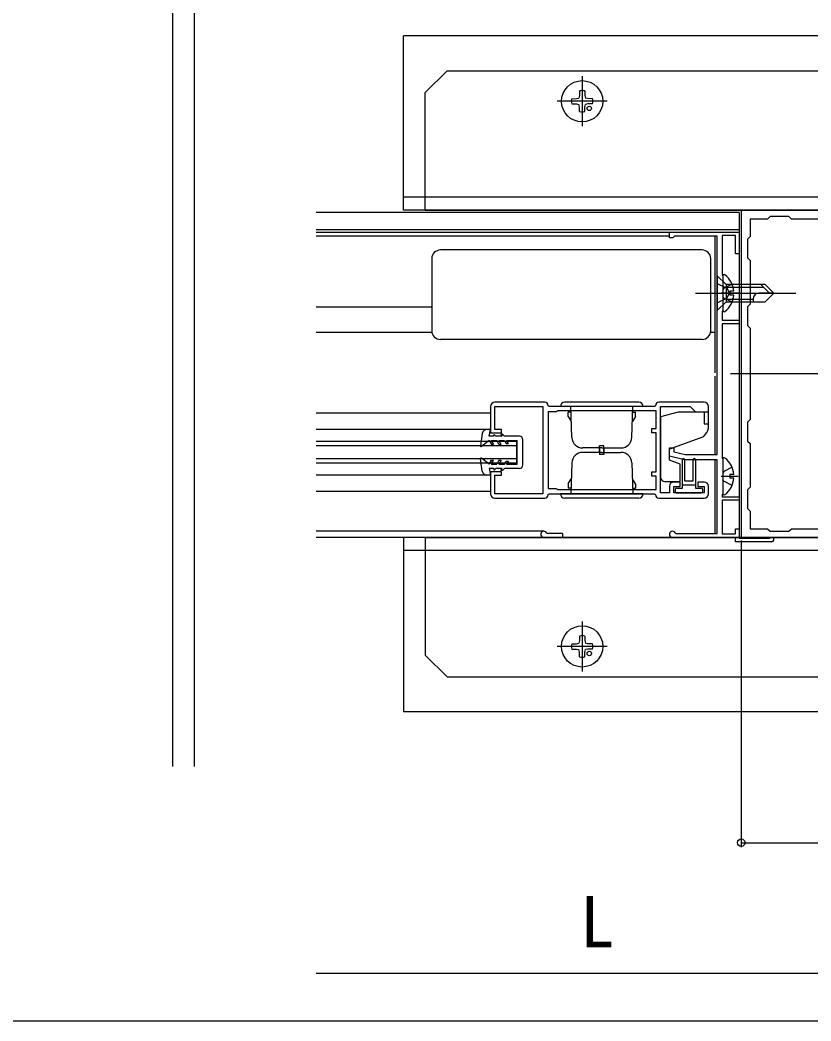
# Model space of a CAD drawing. Units: millimetres, scale not verified. Extents: x -700 to 700, y -1043 to 1037.
# Drawn here: x 351 to 532.5, y -1043.2 to -813.7 of the extents above; entities that cross this region are included whole.
import ezdxf
from ezdxf.enums import TextEntityAlignment as Align

# ---------------------------------------------------------------- set-up
doc = ezdxf.new("R2010")
doc.units = ezdxf.units.MM
doc.header["$LTSCALE"] = 6
for name, color, linetype in [('0-2_YKK_11', 7, 'Continuous'), ('0-3_YKK_12', 2, 'Continuous'), ('0-4_YKK_13', 4, 'Continuous'), ('0-5_YKK_D', 6, 'Continuous'), ('0-6_YKK_ZWAK', 7, 'Continuous')]:
    doc.layers.add(name, color=color, linetype=linetype)
doc.styles.add('ＭＳ ゴシック', font='')
doc.styles.get('ＭＳ ゴシック').set_extended_font_data('MS Gothic')

msp = doc.modelspace()

# ---------------------------------------------------------------- linework, layer by layer
at = {"layer": '0-2_YKK_11'}
for p, q in [((471.397, -901.314), (459.997, -901.314)), ((507.997, -901.314), (497.597, -901.314)), ((496.797, -902.114), (496.597, -902.314)), ((508.997, -922.314), (508.997, -920.614)), ((459.997, -923.314), (471.397, -923.314)), ((497.597, -923.314), (507.997, -923.314))]:
    msp.add_line(p, q, dxfattribs=at)
for points in [[(591.497, -857.315), (516.497, -857.315), (516.497, -932.315), (591.497, -932.315)], [(496.997, -903.314), (474.397, -903.314), (474.157, -903.434), (473.997, -903.514), (472.197, -903.514), (472.197, -921.114), (473.997, -921.114), (474.157, -921.194), (474.397, -921.314), (496.997, -921.314), (496.997, -918.314), (495.997, -918.314), (495.997, -917.314), (496.997, -917.314), (496.997, -908.314), (495.997, -908.314), (495.997, -907.314), (496.997, -907.314)]]:
    msp.add_lwpolyline(points, close=True, dxfattribs=at)
for points in [[(537.997, -859.315), (527.997, -859.315), (527.397, -858.715), (523.097, -858.715), (522.497, -859.315), (518.497, -859.315), (518.497, -863.315), (517.897, -863.915), (517.897, -868.215), (518.497, -868.815), (518.497, -878.815), (517.897, -879.415), (517.897, -883.715), (518.497, -884.315), (518.497, -905.315), (517.897, -905.915), (517.897, -910.215), (518.497, -910.815), (518.497, -920.815), (517.897, -921.415), (517.897, -925.715), (518.497, -926.315), (518.497, -930.315), (522.497, -930.315), (523.097, -930.915), (527.397, -930.915), (527.997, -930.315), (537.997, -930.315)], [(510.994, -913.315), (510.994, -863.215), (501.194, -863.215), (500.994, -863.415), (500.794, -863.615), (499.994, -863.615), (499.994, -862.315), (515.994, -862.315), (515.994, -867.315), (515.194, -867.315), (515.194, -863.115), (512.094, -863.115), (512.094, -872.115), (512.294, -872.315), (512.294, -880.315), (512.094, -880.515), (512.094, -882.515), (515.994, -882.515), (515.994, -883.315), (512.094, -883.315), (512.094, -914.115), (512.294, -914.315), (512.294, -922.315), (512.094, -922.515), (512.094, -923.015), (515.994, -923.015), (515.994, -923.815), (512.094, -923.815), (512.094, -931.515), (515.194, -931.515), (515.194, -930.315), (515.994, -930.315), (515.994, -932.515), (522.965, -932.515), (523.163, -932.44)], [(458.997, -902.314), (458.997, -908.314), (461.497, -908.314), (461.497, -907.614), (459.997, -907.614), (459.997, -902.314), (470.997, -902.314), (470.997, -922.314), (459.997, -922.314), (459.997, -918.014), (461.497, -918.014), (461.497, -917.314), (458.997, -917.314), (458.997, -922.314)], [(496.597, -902.314), (472.397, -902.314), (472.197, -902.114)], [(499.997, -920.614), (499.997, -922.114), (497.997, -922.114), (497.997, -902.314), (504.797, -902.314), (505.997, -903.514), (507.997, -903.514), (507.997, -906.314), (508.997, -906.314), (508.997, -902.314)], [(501.3, -931.265), (501.56, -931.415), (510.994, -931.415), (510.994, -914.515), (503.494, -914.515), (499.994, -913.715), (499.994, -911.815), (500.994, -911.815), (500.994, -912.713), (503.629, -913.315), (510.994, -913.315)], [(507.997, -919.614), (506.497, -919.614), (506.497, -920.614), (507.997, -920.614), (507.997, -922.114), (500.997, -922.114), (500.997, -920.614), (502.497, -920.614), (502.497, -919.614), (500.997, -919.614)], [(472.197, -922.514), (472.397, -922.314), (496.597, -922.314), (496.797, -922.514)], [(523.494, -933.315), (515.194, -933.315), (515.194, -932.315), (500.694, -932.315)]]:
    msp.add_lwpolyline(points, dxfattribs=at)
for centre, radius, start, end in [((459.997, -902.314), 1, 89.99955, 179.99953), ((471.397, -902.114), 0.8, 0.00083, 90.00081), ((497.597, -902.114), 0.8, 90.00008, 180.00006), ((507.997, -902.314), 1, 359.99998, 89.99996), ((500.997, -920.614), 1, 89.99961, 179.99959), ((507.997, -920.614), 1, 0.00001, 89.99999), ((459.997, -922.314), 1, 179.99955, 269.99953), ((471.397, -922.514), 0.8, 269.99958, 359.99956), ((497.597, -922.514), 0.8, 179.99936, 269.99935), ((507.997, -922.314), 1, 270.00004, 0.00002), ((500.694, -931.615), 0.7, 30, 269.99999), ((523.494, -932.815), 0.5, 270, 131.40963)]:
    msp.add_arc(centre, radius, start, end, dxfattribs=at)
at = {"layer": '0-3_YKK_12'}
for p, q in [((385.999, -681.7), (385.999, -984.873)), ((390.999, -681.7), (390.999, -984.873)), ((668.997, -817.315), (438.997, -817.315)), ((438.997, -857.315), (438.997, -817.315)), ((479.997, -826.58), (479.997, -838.05)), ((485.732, -832.315), (474.262, -832.315)), ((668.997, -854.315), (438.997, -854.315)), ((515.997, -857.815), (418.997, -857.815)), ((668.997, -857.315), (438.997, -857.315)), ((515.997, -857.815), (515.997, -932.315)), ((515.997, -861.815), (418.997, -861.815)), ((418.997, -862.315), (500.698, -862.315)), ((499.998, -863.215), (418.997, -863.215)), ((510.498, -894.615), (510.498, -863.215)), ((445.498, -879.515), (418.997, -879.515)), ((445.539, -885.319), (418.997, -885.319)), ((510.498, -885.319), (509.457, -885.319)), ((593.997, -894.815), (513.997, -894.815)), ((510.498, -913.315), (510.498, -895.315)), ((458.997, -903.814), (418.997, -903.814)), ((458.072, -907.614), (418.997, -907.614)), ((464.997, -911.314), (418.997, -911.314)), ((464.997, -914.314), (418.997, -914.314)), ((464.997, -915.314), (418.997, -915.314)), ((510.498, -931.415), (510.498, -914.515)), ((458.072, -918.014), (418.997, -918.014)), ((458.997, -921.814), (418.997, -921.814)), ((471.198, -930.915), (418.997, -930.915)), ((475.498, -931.415), (472.064, -931.415)), ((475.498, -931.415), (475.498, -932.315)), ((500.698, -932.315), (418.997, -932.315)), ((668.997, -932.315), (438.997, -932.315)), ((438.997, -932.315), (438.997, -972.315)), ((668.997, -935.315), (438.997, -935.315)), ((479.997, -951.58), (479.997, -963.05)), ((485.732, -957.315), (474.262, -957.315)), ((668.997, -972.315), (438.997, -972.315))]:
    msp.add_line(p, q, dxfattribs=at)
msp.add_lwpolyline([(464.997, -915.314), (464.997, -910.314), (418.997, -910.314)], dxfattribs=at)
for centre, radius, start in [((471.198, -931.615), 0.7, 30), ((472.064, -931.115), 0.3, 210)]:
    msp.add_arc(centre, radius, start, 270, dxfattribs=at)
at = {"layer": '0-4_YKK_13'}
for p, q in [((448.997, -825.315), (443.997, -830.315)), ((448.997, -825.315), (658.997, -825.315)), ((443.997, -857.315), (443.997, -830.315)), ((479.404, -829.938), (479.386, -830.977)), ((480.59, -829.938), (480.608, -830.977)), ((477.62, -831.722), (478.659, -831.704)), ((477.624, -832.908), (478.659, -832.926)), ((478.659, -831.704), (479.267, -831.585)), ((478.659, -832.926), (479.267, -833.045)), ((479.386, -830.977), (479.267, -831.585)), ((479.386, -833.653), (479.267, -833.045)), ((480.608, -830.977), (480.727, -831.585)), ((480.608, -833.653), (480.727, -833.045)), ((481.335, -831.704), (480.727, -831.585)), ((481.335, -832.926), (480.727, -833.045)), ((482.374, -831.722), (481.335, -831.704)), ((482.374, -832.908), (481.335, -832.926)), ((479.404, -834.692), (479.386, -833.653)), ((480.59, -834.692), (480.608, -833.653)), ((443.997, -857.315), (663.997, -857.315)), ((507.498, -866.415), (447.498, -866.415)), ((445.498, -868.415), (445.498, -884.915)), ((509.498, -868.415), (509.498, -868.413)), ((509.498, -884.915), (509.498, -868.415)), ((510.998, -872.315), (510.998, -880.315)), ((512.298, -872.339), (512.298, -880.291)), ((521.998, -874.315), (512.998, -874.315)), ((520.998, -874.315), (522.998, -876.315)), ((521.998, -874.315), (523.998, -876.315)), ((505.998, -876.315), (528.998, -876.315)), ((515.798, -876.315), (511.898, -876.315)), ((512.998, -874.915), (521.598, -874.915)), ((514.781, -876.74), (513.898, -876.74)), ((523.998, -876.315), (520.531, -876.315)), ((521.998, -878.315), (523.998, -876.315)), ((510.998, -880.315), (512.998, -878.315)), ((512.51, -877.46), (512.298, -877.062)), ((514.375, -878.39), (512.51, -877.46)), ((512.998, -877.715), (519.198, -877.715)), ((519.198, -877.648), (519.198, -878.315)), ((509.498, -884.916), (509.498, -884.915)), ((507.498, -886.915), (447.498, -886.915)), ((492.997, -901.314), (475.997, -901.314)), ((493.997, -902.314), (474.997, -902.314)), ((476.797, -904.612), (476.797, -903.614)), ((477.379, -903.614), (476.797, -903.614)), ((477.616, -909.401), (477.368, -902.314)), ((491.378, -909.401), (491.626, -902.314)), ((491.615, -903.614), (492.197, -903.614)), ((492.197, -904.612), (492.197, -903.614)), ((508.997, -906.753), (508.997, -903.614)), ((476.797, -904.612), (477.447, -905.738)), ((492.197, -904.612), (491.547, -905.738)), ((497.997, -904.686), (497.997, -918.514)), ((457.081, -908.482), (456.698, -911.347)), ((460.197, -909.114), (459.897, -908.814)), ((461.331, -908.614), (461.62, -909.114)), ((461.697, -908.614), (461.331, -908.614)), ((462.197, -909.114), (461.697, -908.614)), ((507.797, -909.275), (508.295, -908.681)), ((458.697, -910.114), (456.939, -911.483)), ((459.697, -909.114), (458.697, -909.114)), ((458.697, -910.114), (459.217, -911.014)), ((459.159, -910.114), (460.397, -910.114)), ((459.159, -910.114), (459.679, -911.014)), ((459.217, -911.014), (459.679, -911.014)), ((461.62, -909.114), (460.197, -909.114)), ((460.917, -911.014), (460.397, -910.114)), ((461.378, -911.014), (460.859, -910.114)), ((460.859, -910.114), (462.197, -910.114)), ((460.917, -911.014), (461.378, -911.014)), ((465.598, -909.114), (462.197, -909.114)), ((462.197, -910.114), (462.601, -910.814)), ((462.601, -910.814), (463.063, -910.814)), ((463.063, -910.814), (462.659, -910.114)), ((462.659, -910.114), (465.098, -910.114)), ((465.104, -915.514), (465.098, -910.114)), ((466.404, -915.713), (466.398, -909.913)), ((507.797, -909.275), (499.997, -912.114)), ((484.497, -911.814), (480.114, -911.814)), ((484.497, -912.814), (480.114, -912.814)), ((484.997, -911.314), (483.997, -911.314)), ((483.997, -912.814), (483.997, -911.314)), ((483.997, -911.814), (483.997, -913.314)), ((484.997, -913.314), (483.997, -913.314)), ((484.497, -911.814), (488.88, -911.814)), ((484.497, -912.814), (488.88, -912.814)), ((484.997, -912.814), (484.997, -911.314)), ((484.997, -911.814), (484.997, -913.314)), ((457.081, -917.146), (456.698, -914.281)), ((458.697, -915.514), (456.939, -914.145)), ((458.697, -915.514), (459.217, -914.614)), ((459.159, -915.514), (459.679, -914.614)), ((459.159, -915.514), (460.397, -915.514)), ((459.217, -914.614), (459.679, -914.614)), ((460.917, -914.614), (460.397, -915.514)), ((461.378, -914.614), (460.859, -915.514)), ((460.859, -915.514), (462.197, -915.514)), ((460.917, -914.614), (461.378, -914.614)), ((462.197, -915.514), (462.601, -914.814)), ((462.601, -914.814), (463.063, -914.814)), ((463.063, -914.814), (462.659, -915.514)), ((462.659, -915.514), (465.104, -915.514)), ((477.616, -915.227), (477.368, -922.314)), ((491.378, -915.227), (491.626, -922.314)), ((502.497, -919.514), (502.497, -915.524)), ((502.997, -921.014), (502.997, -914.464)), ((503.497, -914.448), (503.497, -919.314)), ((505.497, -919.314), (505.497, -914.464)), ((505.997, -914.486), (505.997, -921.014)), ((512.298, -914.339), (512.298, -922.291)), ((459.697, -916.514), (458.697, -916.514)), ((460.197, -916.514), (459.897, -916.813)), ((461.62, -916.514), (460.197, -916.514)), ((461.331, -917.014), (461.62, -916.514)), ((461.697, -917.014), (461.331, -917.014)), ((462.197, -916.514), (461.697, -917.014)), ((465.604, -916.514), (462.197, -916.514)), ((476.797, -920.016), (477.447, -918.889)), ((476.797, -920.016), (476.797, -921.014)), ((492.197, -920.016), (491.547, -918.889)), ((492.197, -920.016), (492.197, -921.014)), ((498.997, -919.514), (502.497, -919.514)), ((505.997, -920.314), (502.997, -920.314)), ((503.497, -919.314), (505.497, -919.314)), ((515.798, -918.315), (511.898, -918.315)), ((512.51, -919.46), (512.298, -919.062)), ((514.375, -920.39), (512.51, -919.46)), ((514.781, -918.74), (513.898, -918.74)), ((493.997, -922.314), (474.997, -922.314)), ((477.379, -921.014), (476.797, -921.014)), ((491.615, -921.014), (492.197, -921.014)), ((501.297, -921.414), (501.297, -921.714)), ((501.697, -921.014), (502.997, -921.014)), ((501.697, -922.114), (507.297, -922.114)), ((505.997, -921.014), (507.297, -921.014)), ((507.697, -921.714), (507.697, -921.414)), ((492.997, -923.314), (475.997, -923.314)), ((443.997, -932.315), (663.997, -932.315)), ((443.997, -932.315), (443.997, -959.315)), ((477.62, -956.722), (478.659, -956.704)), ((478.659, -956.704), (479.267, -956.585)), ((479.386, -955.977), (479.267, -956.585)), ((479.404, -954.938), (479.386, -955.977)), ((480.59, -954.938), (480.608, -955.977)), ((480.608, -955.977), (480.727, -956.585)), ((481.335, -956.704), (480.727, -956.585)), ((482.374, -956.722), (481.335, -956.704)), ((448.997, -964.315), (443.997, -959.315)), ((477.624, -957.908), (478.659, -957.926)), ((478.659, -957.926), (479.267, -958.045)), ((479.386, -958.653), (479.267, -958.045)), ((479.404, -959.692), (479.386, -958.653)), ((480.59, -959.692), (480.608, -958.653)), ((480.608, -958.653), (480.727, -958.045)), ((481.335, -957.926), (480.727, -958.045)), ((482.374, -957.908), (481.335, -957.926)), ((448.997, -964.315), (658.997, -964.315))]:
    msp.add_line(p, q, dxfattribs=at)
for points in [[(510.998, -872.315), (512.998, -874.315), (512.998, -878.315)], [(510.998, -874.115), (513.151, -875.165), (513.762, -876.315)], [(514.375, -874.24), (512.51, -875.17), (512.298, -875.568)], [(512.998, -874.315), (512.998, -878.315), (521.998, -878.315)], [(510.998, -878.515), (513.151, -877.465), (513.762, -876.315)], [(514.781, -875.89), (513.898, -875.89), (513.898, -876.74)], [(508.997, -903.614), (501.997, -903.614), (497.997, -904.686)], [(458.697, -909.114), (458.997, -907.614), (458.072, -907.614)], [(459.697, -909.114), (459.697, -908.814), (459.897, -908.814)], [(502.497, -915.524), (499.997, -914.614), (499.997, -912.114)], [(458.697, -916.514), (458.997, -918.014), (458.072, -918.014)], [(459.697, -916.514), (459.697, -916.813), (459.897, -916.813)], [(514.375, -916.24), (512.51, -917.17), (512.298, -917.568)], [(514.781, -917.89), (513.898, -917.89), (513.898, -918.74)]]:
    msp.add_lwpolyline(points, dxfattribs=at)
for centre, radius in [((479.997, -832.315), 4.735), ((481.623, -833.941), 0.5), ((479.997, -957.315), 4.735), ((481.623, -958.941), 0.5)]:
    msp.add_circle(centre, radius, dxfattribs=at)
for centre, radius, start, end in [((479.997, -832.315), 2.45, 75.9892, 104.0108), ((479.997, -832.315), 2.45, 165.9892, 194.0108), ((479.997, -832.315), 2.45, 345.9892, 14.0108), ((479.997, -832.315), 2.45, 255.9892, 284.0108), ((447.498, -868.415), 2, 90.03489, 179.96511), ((507.498, -868.415), 2, 0.03489, 89.96511), ((512.572, -872.339), 0.274, 52.28591, 180), ((509.498, -876.315), 5.3, 4.59941, 52.28591), ((509.498, -876.315), 5.3, 307.71409, 355.40059), ((520.531, -877.648), 1.333, 90, 180), ((512.572, -880.291), 0.274, 180, 307.71409), ((447.498, -884.915), 2, 180.03489, 269.96511), ((507.498, -884.915), 2, 270.03489, 359.96511), ((475.997, -902.314), 1, 90, 180), ((492.997, -902.314), 1, 360, 90), ((458.072, -908.614), 1, 89.99913, 172.39611), ((505.997, -906.753), 3, 320, 0), ((465.598, -909.914), 0.8, 0.05935, 90), ((480.114, -909.314), 2.5, 182, 270), ((488.88, -909.314), 2.5, 270, 358), ((456.847, -911.364), 0.15, 173.45688, 307.90462), ((480.114, -915.314), 2.5, 90, 178), ((488.88, -915.314), 2.5, 2, 90), ((456.847, -914.264), 0.15, 52.09538, 186.54312), ((465.604, -915.714), 0.8, 270, 0.05935), ((503.247, -914.464), 0.25, 0.0035, 180), ((505.748, -914.464), 0.251, 0.0035, 180), ((512.572, -914.339), 0.274, 52.28591, 180), ((509.498, -918.315), 5.3, 4.59941, 52.28591), ((458.072, -917.014), 1, 187.60389, 270.00087), ((498.997, -918.514), 1, 180, 270), ((509.498, -918.315), 5.3, 307.71409, 355.40059), ((475.997, -922.314), 1, 180, 270), ((492.997, -922.314), 1, 270, 0), ((501.697, -921.414), 0.4, 90, 179.99782), ((501.697, -921.714), 0.4, 179.99782, 270), ((507.297, -921.414), 0.4, 0, 90), ((507.297, -921.714), 0.4, 270, 0), ((512.572, -922.291), 0.274, 180, 307.71409), ((479.997, -957.315), 2.45, 165.9892, 194.0108), ((479.997, -957.315), 2.45, 75.9892, 104.0108), ((479.997, -957.315), 2.45, 345.9892, 14.0108), ((479.997, -957.315), 2.45, 255.9892, 284.0108)]:
    msp.add_arc(centre, radius, start, end, dxfattribs=at)
at = {"layer": '0-5_YKK_D'}
for p, q in [((516.497, -933.015), (516.497, -1003.315)), ((516.497, -1002.315), (591.497, -1002.315)), ((553.997, -1032.315), (418.997, -1032.315))]:
    msp.add_line(p, q, dxfattribs=at)
msp.add_circle((516.497, -1002.315), 0.85, dxfattribs=at)
at = {"layer": '0-6_YKK_ZWAK'}
msp.add_lwpolyline([(-700, -1043.2), (700, -1043.2), (700, 996.8)], dxfattribs=at)

# ---------------------------------------------------------------- texts
at = {"layer": '0-5_YKK_D', "style": 'ＭＳ ゴシック'}
msp.add_text('L', height=11.73, dxfattribs=at).set_placement((479.451, -1029.815), align=Align.BOTTOM_LEFT)

doc.saveas('drawing.dxf')
